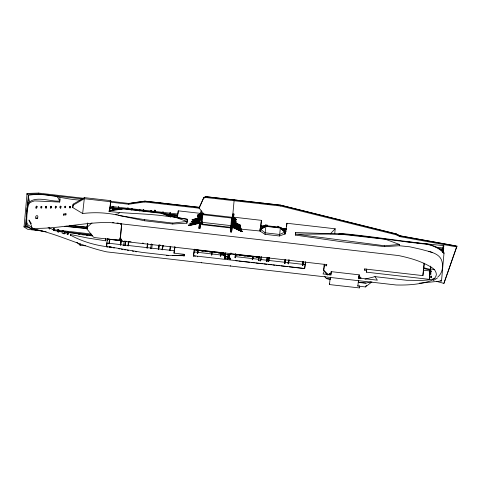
<?xml version="1.0" encoding="UTF-8"?>
<svg xmlns="http://www.w3.org/2000/svg" width="481" height="481" viewBox="0 0 481 481"><rect width="100%" height="100%" fill="white"/><g stroke="black" fill="none" stroke-linecap="round" stroke-linejoin="round"><path stroke-width="0.72" d="M80.513 200.054C62.939 199.573 46.05 191.961 28.325 195.334L28.511 197.39L25.89 226.972L27.339 226.058L31.692 229.148L44.228 231.439M85.408 245.839L80.129 245.238L80.171 243.759M28.325 195.334L25.547 226.647L25.89 226.972M197.312 253.379L197.817 249.964L198.214 250.012L197.709 253.421L197.312 253.379L197.685 250.367L194.198 249.964L193.482 256.391M197.637 250.944L197.727 250.102L194.234 249.705L194.144 250.547M197.709 253.421L198.082 250.409L211.808 251.978M198.034 250.992L198.118 250.15L211.844 251.713L211.76 252.561M225.252 257.606L225.078 258.778L224.741 258.736L224.759 255.423L221.416 253.072L221.062 253.03L220.689 256.048L220.292 256.006L220.382 254.924L211.917 253.962L211.826 255.038L211.436 254.99L211.52 253.914L197.793 252.351M212.157 252.609L212.241 251.761L220.725 252.585L220.617 253.577M220.689 256.048L220.779 254.972L224.759 255.423M221.062 253.03L221.001 253.926L220.635 253.667M235.973 254.263L235.456 257.738L235.059 257.696L235.323 254.515L230.796 253.992L230.766 254.377L229.611 254.245L229.245 258.375L230.399 258.507L230.321 259.373L230.02 258.85L227.892 258.604L227.85 259.091L227.549 258.568L225.126 258.291L225.078 258.778M235.456 257.738L235.546 256.656L252.345 258.574L252.633 256.632L235.834 254.714M235.786 255.309L235.87 254.455L252.669 256.373L252.585 257.233M252.254 259.662L252.759 256.253L253.156 256.295L252.651 259.71L252.254 259.662L252.345 258.574M252.651 259.71L253.03 256.68L259.067 257.365L258.67 260.63L260.672 260.858L261.291 256.686M252.982 257.275L253.066 256.415L259.109 257.107L259.018 257.966M260.672 260.858L261.171 256.914M267.58 257.882L267.069 261.357L266.672 261.309L267.147 257.594M267.069 261.357L267.544 257.642M269.3 257.371L268.687 261.544L268.29 261.496L268.771 257.78M268.687 261.544L269.162 257.822M285.504 259.932L284.992 263.408L284.596 263.36L285.071 259.638M284.992 263.408L285.467 259.686M289.105 259.638L288.486 263.804L288.095 263.762L288.57 260.035M288.486 263.804L288.967 260.083M303.319 261.971L302.808 265.446L302.411 265.404L302.886 261.67M302.808 265.446L303.283 261.718M41.931 230.982L27.802 229.365L24.05 226.948L27.068 193.452L38.606 193.085L84.301 198.364M26.214 216.775L26.545 213.035M26.677 211.538L27.008 207.798M27.207 205.555L27.471 202.561M32.173 228.643L32.203 228.307C58.165 229.166 83.568 222.138 109.482 222.493L398.713 255.585C410.269 258.038 421.951 261.327 432.01 267.701C434.517 269.162 436.357 271.777 436.363 274.747C435.804 278.427 432.353 280.417 429.07 281.319C418.47 284.608 407.227 285.245 396.188 284.992L106.872 251.894C81.313 246.326 57.894 233.736 32.173 228.643L31.349 225.433L28.926 220.039L31.175 223.515L30.207 222.09M35.937 208.357L36.285 206.307L37.007 206.355L36.466 207.954L36.063 206.968M36.159 207.696L36.285 206.307M36.49 208.135L36.676 206.054M36.887 207.738L37.007 206.355M40.915 207.978L41.035 206.589L41.769 206.583L41.853 207.185L41.24 208.051L41.035 206.589M41.306 207.726L41.432 206.337M41.643 207.972L41.769 206.583M45.701 207.876L45.827 206.493L46.543 206.457L46.639 207.07L46.026 207.948L45.605 207.101L45.827 206.493M46.032 208.309L46.218 206.229M46.435 207.852L46.555 206.469M50.481 207.864L50.607 206.475L50.998 206.241L51.419 207.046L50.812 207.858L50.475 207.618L50.607 206.475M50.812 208.321L50.998 206.241M49.315 228.914L49.441 227.507M51.208 207.864L51.335 206.475M49.471 229.052L49.591 227.645M53.271 229.99L53.397 228.583L53.752 228.637L54.263 228.896L54.137 230.303M55.261 207.84L55.387 206.451L55.778 206.211L56.199 207.016L55.592 207.828L55.255 207.6L55.387 206.451M53.625 230.044L53.752 228.637M55.592 208.291L55.778 206.211M53.98 230.183L54.106 228.776M55.988 207.834L56.115 206.445M27.279 210.486L28.331 204.858L29.978 202.681L31.884 201.743L34.536 200.89L59.674 202.056L59.897 197.691M57.744 231.89C57.053 226.437 61.093 232.612 57.882 231.854L58.075 229.744M60.053 207.708L60.173 206.319L60.907 206.295L60.997 206.842L60.78 207.395L60.053 207.419L60.173 206.319M58.237 231.89L58.429 229.78M60.384 208.165L60.564 206.084M58.616 232.107L58.79 229.87M60.72 208.381L60.907 206.295M64.123 233.946L64.352 231.71L62.302 230.994L62.073 233.165L64.165 233.82M63.684 215.356L63.811 213.967L65.945 213.732L65.825 215.121M64.827 207.756L64.947 206.373L65.332 206.199L65.771 206.884L65.175 207.509L64.947 206.373M65.212 207.588L65.332 206.199M65.548 207.798L65.675 206.409M67.112 234.055L67.298 231.944L68.296 232.263L68.11 234.373L67.112 234.055L67.593 234.223L67.779 232.113L67.298 231.944M67.43 231.998L67.244 234.109L67.454 231.992M69.589 207.96L69.709 206.571L70.436 206.589L70.533 207.058L70.328 207.521L69.601 207.503L69.709 206.571M69.973 207.774L70.094 206.385M67.947 234.331L68.164 232.215L67.815 232.101M70.316 207.978L70.436 206.589M70.334 235.155L70.485 234.5L87.596 238.017L105.519 240.801L105.796 238.955M170.46 216.318L170.893 216.913C150.427 213.444 129.636 213.949 109.085 211.448L109.53 210.552L123.028 208.52L161.935 212.975L170.46 216.318L187.368 219.282L186.911 223.184L172.673 223.99L144.492 220.761L118.855 215.434C107.059 212.578 94.763 212.091 82.654 213.504L72.775 207.582L73.016 205.243L73.172 204.16L84.409 197.637L110.786 200.655L109.764 211.273M70.424 235.215L70.485 234.5M73.172 204.16L72.775 207.582M105.519 240.801L105.712 238.642M106.373 246.951L107.323 239.117L109.53 239.37L108.916 243.669L109.265 243.711L109.872 239.412L120.917 240.674L120.304 244.973L120.653 245.009L121.501 239.081M107.371 238.762L107.221 240.404M106.788 245.779L107.041 242.989M107.221 240.903L107.407 238.81M108.916 243.669L108.953 243.272L106.746 243.019M109.265 243.711L109.301 243.308L120.34 244.57L120.304 244.973M109.909 239.183L109.836 239.809L109.494 239.772L109.56 239.141L107.353 238.889M118.488 209.53L118.176 209.091L118.146 209.488L112.999 208.898L112.692 208.459L112.656 208.862L109.86 208.544M230.495 231.938L232.876 213.865L233.934 213.985L231.553 232.064L230.495 231.938L231.114 227.062L230.676 227.321L202.267 224.074L200.685 222.186L199.946 228.445L198.887 228.325L201.214 210.87L200.986 213.432L178.253 210.828L177.964 214.081L170.268 213.203L170.304 212.806L169.919 213.161L163.203 212.398L162.897 211.959L162.861 212.355L155.393 211.502L155.495 210.299L154.533 210.191L154.431 211.387L151.287 211.033L150.974 210.594L150.944 210.991L143.693 210.161L143.386 209.722L143.35 210.125L139.899 209.728L139.586 209.289L139.556 209.686L131.938 208.814L131.974 208.417L131.59 208.778L128.138 208.381L127.832 207.942L127.796 208.345L118.813 207.317L118.506 206.878L118.47 207.275L113.33 206.686L113.017 206.253L112.981 206.65L110.191 206.331M120.593 236.387L121.669 224.218M121.158 239.039L120.881 241.071L121.224 241.113M120.653 245.009L121.26 240.716L122.739 240.885M127.026 241.372L125.547 241.203L124.94 245.502L120.689 244.613M124.94 245.502L125.547 241.203M127.898 245.839L128.511 241.546L128.818 241.979L128.854 241.582L128.241 245.881L127.934 245.442L124.976 245.106M128.241 245.881L128.277 245.484L146.909 247.613L147.222 248.052L147.835 243.753M144.492 220.761L144.589 219.649L118.855 215.434M147.222 248.052L147.258 247.655L150.691 248.046L150.655 248.443L151.671 248.563L152.243 244.661L151.232 244.546L151.299 243.921M151.671 248.563L151.701 248.16L158.303 248.917L158.61 249.356L159.223 245.057L160.6 245.214M158.61 249.356L159.223 245.057M162.404 249.789L163.017 245.49L162.404 249.789L162.097 249.35L158.646 248.954M163.155 213.738L177.717 215.404L177.639 216.294L169.937 215.416L169.631 214.977L169.595 215.374L165.861 214.947M169.655 250.619L170.262 246.32L170.575 246.759L170.611 246.362L169.997 250.655L169.691 250.222L162.44 249.392M169.997 250.655L170.034 250.258L174.224 250.739L174.801 246.837L174.663 248.352M172.673 223.99L172.751 223.094L187.067 221.458L187.368 219.282L170.43 216.516M172.306 255.67L184.205 254.996L184.265 254.323L174.008 253.15L174.224 250.739M186.911 223.184L187.067 221.458L173.545 216.666M188.54 225.174L199.495 222.619L199.411 223.322L189.634 225.559L188.54 225.174L189.141 224.988M199.735 221.007L199.663 221.657L191.011 223.689L189.917 223.31L199.735 221.007L192.051 223.058M199.886 220.106L199.97 219.402L191.294 221.44L192.382 221.819L199.898 220.045M200.21 217.791L200.12 218.494L200.21 217.791L192.099 219.703L193.26 220.064L200.138 218.44M200.433 216.336L200.373 216.745L197.126 218.687L196.933 218.434L200.433 216.336L200.336 217.123L198.172 218.416M200.607 215.139C200.505 216.366 200.739 213.877 200.637 215.109C195.995 218.146 196.873 216.552 200.667 214.73L197.39 216.69M200.848 213.528L200.896 213.137L200.811 213.907L198.358 215.374L197.631 215.085L198.419 214.965L198.358 215.374M199.946 228.445L200.685 222.186M201.323 220.851L202.267 213.39L203.643 214.779L232.185 218.109L232.269 219.847M201.509 221.969L202.267 213.39M202.098 222.583L202.856 213.985M222.06 254.01L223.809 253.24L223.767 253.727L222.583 252.375M224.783 258.249L224.741 258.736L225.33 254.533L223.779 255.219M225.006 256.926L225.09 256.145L224.218 255.531M229.882 254.912L228.463 254.75L228.415 255.237L228.12 254.708L225.691 254.431L225.288 255.02L225.276 254.275L223.809 253.24M225.288 255.02L225.33 254.533M225.336 257.022L225.691 254.431M225.673 252.765L225.373 256.8L227.802 257.076M227.766 257.299L228.12 254.708M228.108 257.341L228.463 254.75M230.874 225.878L231.571 217.977M231.475 226.118L231.601 224.663M231.734 223.202L232.185 218.109M232.66 216.306L234.163 199.88M231.553 232.064L233.934 213.985M242.105 231.559L232.076 227.056L242.105 231.559L242.424 231.343L232.161 226.353L242.424 231.343M232.317 225.451L241.276 229.443L241.588 229.221L232.401 224.747L232.317 225.451L241.276 229.443M232.401 224.747L241.065 228.902M240.759 227.098L232.636 223.136L240.759 227.098L239.598 227.224L232.551 223.839L240.44 227.321M232.876 221.531L232.792 222.234L232.876 221.531L240.464 225.234L239.237 225.324L232.804 222.18M235.882 223.118L235.377 223.064L233.038 220.484L235.882 223.118L236.135 222.919L235.383 222.601M233.069 220.454L233.099 220.076L233.02 220.845M233.243 219.252L233.339 218.464L236.177 221.128L235.401 221.254L233.243 219.252L233.321 218.482M236.135 219.697L233.483 217.646L233.574 216.859L233.513 217.268L236.135 219.697L236.418 219.522L233.544 217.238M284.794 233.844L285.383 233.916L285.594 231.848L280.712 227.345L265.68 225.619L260.107 228.932L259.902 231L265.037 234.331L279.515 235.991L284.776 234L284.956 232.046L280.351 228.018L265.873 226.359L260.636 229.389L265.169 232.816L279.647 234.469L284.956 232.046M260.48 228.631L260.522 228.331L260.449 229.148L260.876 225.926L263.889 226.268L264.021 225.379L264.478 225.433L264.406 226.25M233.652 217.165L261.423 220.346L260.936 225.854L263.949 226.196L264.021 225.379M260.474 231.217L260.654 229.263M263.774 227.387L263.847 226.569L260.834 226.226M265.554 226.383L265.686 224.922L267.304 225.108L267.177 226.569M265.037 234.331L265.873 226.359M279.515 235.991L280.351 228.018L284.932 232.167L284.776 234M281.565 228.295L286.363 228.842L286.243 229.96L282.822 229.569M286.604 226.701L286.91 223.262L335.179 228.782L334.746 233.688M295.316 235.083L295.617 232.539L341.095 234.067L340.65 234.199L385.401 239.261L399.452 244.462L399.332 245.731L384.62 246.639L341.474 241.702L295.316 235.083L295.617 232.539M305.399 261.959L304.653 268.62L289.117 266.841M323.611 270.863L324.29 264.147M324.086 265.536L326.569 265.819L326.677 264.616L121.861 241.179L120.376 238.804M359.469 287.067L359.349 287.915L329.527 284.578L330.026 278.938M324.657 276.256L326.292 278.553L328.27 279.028L330.411 279.311L330.435 277.621M330.898 275.24L331.217 271.645L359.205 274.843L358.898 278.283M370.983 281.818L366.005 283.093L358.393 282.515L358.477 280.128M358.934 278.355L359.253 275.655M360.774 278.565L360.888 277.254L359.048 277.044M366.696 268.999L366.492 270.388L364.634 270.172L364.736 268.969L422.895 275.625L424.404 263.612M429.816 275.715L429.274 279.347L366.336 272.15L366.492 270.388M384.62 246.639L384.698 245.785L399.452 244.462M422.895 275.625L424.001 263.125M429.274 279.347L430.194 271.939M430.297 270.304L429.545 276.298L431.343 276.503L431.259 277.483L429.461 277.278M430.609 267.226L430.651 266.769L429.786 273.593L431.078 273.743L431.048 274.086L429.755 273.936M429.936 271.933L431.229 272.078L431.259 271.735L429.966 271.591L430.008 271.128L431.301 271.278L431.331 270.935L430.038 270.785L430.627 266.083M430.483 268.681L430.579 267.568M430.261 271.843L430.08 273.917L430.261 272.685M430.591 268.157L430.735 266.498M430.627 268.741L430.742 267.268M442.7 250.228L443.181 250.282L443.235 249.627L439.676 249.501M443.765 246.32L443.825 245.665L420.887 243.32M443.29 246.266L443.65 247.595L443.175 247.541M442.809 252.423L442.971 251.058L442.586 251.01M442.917 251.683L442.971 251.058M442.646 250.854L443.121 250.908L443.067 251.557L442.586 251.503M443.284 249.831L443.223 250.487L443.71 246.945M443.398 248.557L443.338 249.206L443.825 245.665M443.229 252.808L443.71 248.07L435.99 247.186M443.326 252.471L443.71 248.07M419.24 283.219L441.51 280.994L444.017 252.94C439.772 247.739 433.435 245.52 427.152 243.891C398.827 240.879 370.713 236.279 342.346 233.592L338.702 234.049M221.013 253.619L221.362 253.661L221.416 253.072M371.921 281.896L365.446 286.941L357.876 286.075L358.429 280.477M359.349 287.915L359.614 285.624M82.654 213.504L84.409 197.637M109.085 211.448L109.175 210.672M110.786 200.655L109.53 210.552M59.674 202.056L60.023 199.152M63.811 213.967L63.678 215.049L65.819 214.748L65.945 213.732M232.076 227.056L232.161 226.353M198.887 228.325L199.387 224.621M259.968 230.495L259.902 231L239.905 229.028L232.329 225.391M285.383 233.916L286.91 223.262M399.332 245.731L409.818 246.807L421.584 249.447C428.601 251.665 439.82 252.723 441.985 261.472C443.416 266.799 442.273 273.485 437.794 277.05M177.357 216.991L178.253 210.828M199.693 222.402L199.892 220.995M200.09 219.589L200.343 217.791M260.131 229.317L261.423 220.346M27.068 193.452L26.942 194.294L38.486 193.933L82.479 198.96M24.05 226.948L24.176 226.1M38.486 193.933L38.606 193.085M121.26 223.527L121.416 225.914L120.34 238.077L119.799 239.237L118.542 239.989L116.907 240.127L95.01 237.62L93.428 237.115L86.923 228.968L87.524 223.088M86.784 228.09L87.614 223.611M86.923 228.968L87.247 226.773M87.572 224.579L87.789 223.118M112.386 210.54L112.692 208.459M113.017 206.253L112.722 208.237L113.071 208.273L113.366 206.289M112.728 210.582L113.035 208.501M118.272 208.598L118.506 206.878M118.621 208.64L118.849 206.92M123.028 208.52L122.974 208.922L109.127 211.009M119.799 239.237L120.052 237.548M127.633 209.265L127.832 207.942M127.597 209.668L127.796 208.345M127.946 209.704L128.174 207.984M110.071 202.116L128.71 204.251L128.836 203.403L144.847 201.118L199.272 207.347L203.902 197.372L205.597 196.627L280.736 205.177L396.296 233.946L400.054 235.81L456.95 246.11L443.909 283.393L436.73 281.439M123.611 245.352L124.218 241.053L124.188 241.45L125.517 241.6M131.433 209.704L131.626 208.381M131.74 210.137L131.974 208.417M139.394 210.612L139.586 209.289M139.706 211.051L139.935 209.331M143.188 211.045L143.386 209.722M128.71 204.251L144.721 201.966L144.847 201.118M143.536 211.087L143.729 209.764M150.781 211.917L150.974 210.594M151.124 211.953L151.323 210.63M146.879 248.01L147.487 243.717M154.227 212.277L154.533 210.191M155.189 212.386L155.495 210.299M150.655 248.443L151.268 244.15M161.935 212.975L161.881 213.378L170.893 216.913M162.698 213.281L162.897 211.959M162.951 213.979L163.239 211.995M158.267 249.314L158.874 245.015L159.187 245.454M162.061 249.747L162.674 245.454L162.981 245.887M169.426 216.366L169.631 214.977M169.661 214.748L169.955 212.764M169.727 214.484L169.919 213.161M169.769 216.402L169.973 215.019M170.009 214.791L170.304 212.806M177.435 217.683L177.639 216.294M174.958 246.921L174.008 253.15M184.013 256.283L184.175 255.195L175.998 255.658M144.721 201.966L199.146 208.195L199.314 207.263M194.336 250.607L194.552 249.164M200.523 216.564L200.799 214.682M199.146 208.195L203.902 197.372M201.972 213.48L200.938 220.496L202.519 222.378L230.928 225.631L231.367 225.373M203.776 198.22L205.471 197.475L205.597 196.627M201.798 223.707L202.05 222.018M203.174 214.418L203.349 213.209M197.306 256.83L197.378 256.349M202.267 224.074L202.519 222.378M203.643 214.779L203.818 213.576M201.617 262.8L201.689 262.313M211.436 254.99L211.935 251.581L212.331 251.623L211.929 254.353M220.292 256.006L220.665 252.988L212.205 252.02M225.126 258.291L225.385 256.535L227.808 256.812L227.507 259.055M230.676 227.321L230.928 225.631M232.028 218.164L232.221 216.889M232.401 218.356L232.594 217.045L232.155 217.31L203.746 214.057L199.188 208.105M227.85 259.091L228.15 256.854L229.569 257.016M229.245 258.375L229.677 255.465M229.978 259.337L230.152 258.165M230.766 254.377L230.976 252.916M230.321 259.373L230.507 258.093M230.489 266.101L230.561 265.62M235.059 257.696L235.678 253.523M260.107 228.932L260.053 229.335L265.62 226.028L280.651 227.747L285.534 232.251L285.594 231.848M258.67 260.63L259.289 256.463M264.346 226.323L264.478 225.433M265.47 226.365L265.686 224.922M265.62 226.028L265.68 225.619M266.672 261.309L267.183 257.834M268.29 261.496L268.909 257.329M456.824 246.957L399.927 236.652L396.17 234.794L280.609 206.018L280.736 205.177M280.651 227.747L280.712 227.345M284.596 263.36L285.107 259.89M288.095 263.762L288.606 260.287M302.411 265.404L302.922 261.929M305.651 261.874L304.641 268.47L193.536 255.754L194.132 251.978M326.569 265.819L326.773 264.412M329.19 274.91L329.395 273.515M329.527 284.578L329.653 283.73M330.411 279.311L330.724 277.218M340.65 234.199L342.286 233.994L342.346 233.592M357.876 286.075L357.972 285.395M358.393 282.515L358.61 281.066M359.018 278.277L359.223 276.894M364.634 270.172L364.838 268.771M366.336 272.15L366.744 269.372M365.446 286.941L365.542 286.261L366.72 285.341M396.17 234.794L396.296 233.946M399.927 236.652L400.054 235.81M430.038 270.785L430.681 266.426M430.561 268.5L430.772 266.925M431.259 277.483L431.475 276.028M442.322 252.02L442.67 249.567M442.803 248.767L443.254 245.605M442.809 252.537L443.235 249.627M442.911 252.363L443.121 250.908M444.017 252.94L443.969 253.289C439.592 248.28 433.441 245.809 427.092 244.294C398.767 241.282 370.659 236.682 342.286 233.994M441.51 280.994L441.564 280.645L440.121 280.778M443.909 283.393L456.95 246.11M184.265 254.323L184.031 255.718L169.877 255.549L141.697 252.327L111.333 247.162C97.012 245.923 82.918 241.931 70.34 235.071M323.996 268.145L323.581 270.767L324.555 270.881L327.525 275.042M324.092 267.502L324.29 266.209M331.217 271.645L330.681 274.837L323.022 273.96L324.555 270.881M359.205 274.843L358.664 278.042L377.393 280.183L374.921 276.641L365.001 279.178M199.663 221.657L190.163 223.593M232.636 223.136L232.57 223.785L239.598 227.224M64.352 231.71L62.283 231.018M57.221 196.38L59.764 201.058C50.307 201.912 34.277 194.769 27.862 203.878L27.657 202.387M119.426 212.626L118.434 213.901L115.584 214.322M35.762 218.428L36.905 217.791L37.668 218.735M330.309 233.88L335.179 228.782M233.483 217.646L235.63 219.643M87.073 227.266L91.985 222.95M437.421 278L433.183 280.67M232.095 227.002L240.734 231.151L241.053 230.928M36.815 218.536C37.939 218.067 38.39 216.059 37.103 215.548C35.486 215.386 34.86 218.747 36.778 218.554M197.607 216.931L198.4 216.811L197.673 216.516M196.933 218.434L197.246 218.242M197.631 218.741L197.944 218.548M260.636 229.389L264.448 227.092M73.016 205.243L84.253 198.719L110.63 201.737M197.631 215.085L200.908 213.119M197.853 215.32L200.872 213.498M198.112 216.991L200.589 215.5M239.075 226.906L239.454 226.719M221.513 252.291L220.346 252.802L221.813 253.836L223.563 253.066M221.771 254.323L223.515 253.553M223.527 255.044L225.276 254.275M224.068 255.279L225.505 254.659L223.19 253.024M53.397 228.583L54.263 228.896M435.101 278.391C426.07 281.331 416.263 280.152 406.908 280.303L374.921 276.641M193.26 220.064L193.783 219.895L192.622 219.528M191.294 221.44L199.218 219.865M192.382 221.819L192.977 221.633L192.659 221.362M189.917 223.31L191.606 223.503L191.011 223.689M189.634 225.559L190.229 225.373M58.947 229.96L57.93 229.78M192.099 219.703L200.192 217.851M193.464 219.625L200.18 218.085M192.418 219.967L200.15 218.2M191.54 221.723L199.91 219.805M189.983 225.084L198.737 223.082M188.792 225.463L199.435 223.022M131.211 203.18L145.094 201.202L199.507 207.425M338.871 234.343L341.095 234.067M341.041 234.109L295.4 234.121L384.698 245.785M235.822 255.05L237.289 255.164M239.484 255.333L242.418 255.567M243.879 255.682L252.669 256.373M40.458 230.652L41.859 230.778M62.277 231.878L57.203 231.553M63.745 232.016L92.58 235.756M111.333 247.162L109.001 246.951L111.358 247.3M69.655 225.33L87.596 227.182M69.661 225.589L87.488 227.429M65.879 226.214L87.416 228.439M64.316 226.304L87.488 228.697M206.565 196.789L280.676 205.219L395.971 233.928L399.777 235.81L455.573 245.917M205.471 197.475L280.609 206.018M110.191 201.268L129.082 203.481M277.399 226.262L279.016 226.449M110.053 207.431L177.748 215.175M110.017 207.66L121.795 209.007M403.763 241.366L414.935 242.64M416.42 242.809L419.402 243.152M113.035 208.67L114.502 208.838M115.975 209.007L117.442 209.175M167.388 214.893L168.879 215.061M170.671 215.266L172.775 215.506M174.874 215.747L176.972 215.987M280.94 228.144L286.417 228.77M281.523 228.589L286.315 229.142M282.864 229.269L284.235 229.425M260.762 227.044L263.173 227.321M438.642 248.581L443.554 249.14M283.952 231.012L286.009 231.247M284.59 231.391L285.961 231.547M230.922 227.074L231.986 227.194M200.487 224.477L231.036 227.976M112.572 222.456L114.033 222.625M116.955 222.956L118.416 223.124M430.194 268.993L434.385 269.468M423.839 270.262L430.507 271.025M110.642 239.267L120.947 240.446M129.599 241.666L131.091 241.841M142.268 243.115L143.759 243.29M109.53 239.544L109.872 239.58M120.917 240.843L121.26 240.885M124.218 241.221L125.547 241.378M128.505 241.715L128.854 241.751M158.874 245.19L159.217 245.226M162.668 245.623L163.017 245.665M147.451 244.114L147.799 244.156M201.683 251.142L203.132 251.304M205.297 251.557L207.461 251.803M209.632 252.05L211.796 252.297M214.31 252.585L215.722 252.747M218.542 253.072L219.955 253.234M239.472 255.465L240.933 255.633M243.855 255.964L245.316 256.132M248.238 256.469L249.699 256.638M256.373 257.401L257.714 257.551M227.471 254.882L229.437 255.11M193.909 251.906L197.402 252.303M252.741 258.616L258.778 259.307M260.786 259.536L266.763 260.215M267.159 260.263L268.38 260.401M268.777 260.443L284.686 262.259M285.083 262.307L288.185 262.662M288.576 262.704L302.501 264.291M302.898 264.34L305.014 264.58M225.415 256.307L227.844 256.589M228.186 256.626L229.605 256.788M193.554 255.91L195.466 256.126M235.828 260.744L237.307 260.918M238.792 261.087L249.892 262.355M251.371 262.524L254.329 262.86M255.814 263.035L262.47 263.792M263.955 263.967L266.913 264.303M268.392 264.472L271.35 264.809M272.835 264.983L275.054 265.235M276.533 265.404L279.491 265.74M280.976 265.909L287.632 266.672M109.698 247.33L111.045 247.487M331.066 273.839L329.22 273.629L329.1 275L324.711 271.693M166.366 255.369L168.59 255.627M326.292 278.553L330.309 279.01M358.291 282.209L366.005 283.093M52.375 229.545L91.18 233.988M53.74 230.561L61.953 231.505M63.444 231.674L91.799 234.92M78.505 234.313L79.996 234.481M82.227 234.734L84.458 234.993M85.943 235.161L88.173 235.419M89.664 235.588L91.895 235.846M144.589 219.649L172.751 223.094M63.871 233.279L65.356 233.465L64.256 233.189M44.889 231.547L46.212 231.764M113.071 247.757L114.448 247.992M118.482 248.689L119.799 248.917M121.116 249.146L122.589 249.398M124.062 249.651L125.535 249.91M127.008 250.162L128.481 250.415M132.167 251.052L133.64 251.304M39.761 230.591L34.343 229.738M135.113 251.563L136.46 251.816M109.728 247.108L111.171 247.42M265.921 203.541L268.837 204.269M263.035 203.216L265.217 203.758M239.424 200.529L240.879 200.89M167.105 203.818L168.554 204.178M423.316 267.683L430.591 269.498M162.686 203.421L164.141 203.782M423.412 268.416L430.579 270.202M432.323 252.465L428.613 251.353M26.233 226.888L31.908 228.866M48.07 227.699L52.11 229.112M62.259 231.054L63.69 231.589M225.234 254.762L225.649 254.918M106.433 246.555L107.78 247.084M232.858 221.585L240.464 225.234M232.852 221.825L239.159 224.855L238.774 225.042L239.237 225.324M232.816 221.939L240.079 225.421M232.383 224.801L241.588 229.221M32.167 227.663L28.012 224.88L26.78 222.372L26.738 216.618M239.905 229.028L240.434 229.347M240.734 231.151L241.264 231.463M160.383 202.952L160.522 203.331M224.17 256.018L225.048 256.638M221.044 253.433L221.362 253.661M325.697 273.184L327.892 274.843M76.834 242.328L80.129 245.238M233.562 216.871L236.418 219.522M233.279 218.873L235.906 221.314M233.087 220.088L236.135 222.919M119.997 223.629L121.092 224.651M235.401 221.254L235.456 220.839L236.177 221.128M199.26 224.08L200.216 225.385M27.339 226.058L26.142 223.322L26.136 219.589M28.511 197.39L29.521 201.479M63.342 230.796C61.574 230.363 64.141 231.036 63.342 230.796"/></g></svg>
